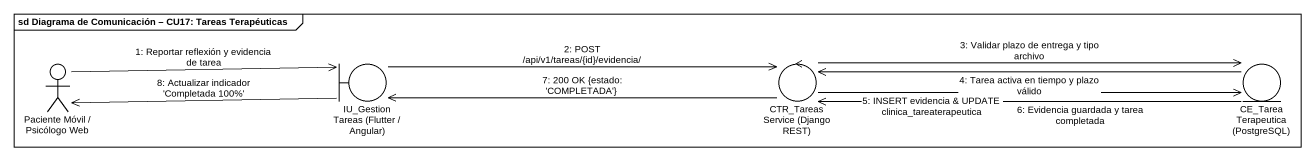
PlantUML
@startuml
mainframe sd Diagrama de Comunicación – CU17: Tareas Terapéuticas
actor "Paciente Móvil / Psicólogo Web" as Paciente_Móvil_Psicólogo_Web
boundary "IU_GestionTareas (Flutter / Angular)" as IU_GestionTareas_Flutter
control "CTR_TareasService (Django REST)" as CTR_TareasService_Django
entity "CE_TareaTerapeutica (PostgreSQL)" as CE_TareaTerapeutica
Paciente_Móvil_Psicólogo_Web -right-> IU_GestionTareas_Flutter : 1: Reportar reflexión y evidencia de tarea
IU_GestionTareas_Flutter -left-> Paciente_Móvil_Psicólogo_Web : 8: Actualizar indicador 'Completada 100%'
IU_GestionTareas_Flutter -right-> CTR_TareasService_Django : 2: POST /api/v1/tareas/{id}/evidencia/
CTR_TareasService_Django -left-> IU_GestionTareas_Flutter : 7: 200 OK {estado: 'COMPLETADA'}
CTR_TareasService_Django -right-> CE_TareaTerapeutica : 3: Validar plazo de entrega y tipo archivo
CTR_TareasService_Django -right-> CE_TareaTerapeutica : 5: INSERT evidencia & UPDATE clinica_tareaterapeutica
CE_TareaTerapeutica -left-> CTR_TareasService_Django : 4: Tarea activa en tiempo y plazo válido
CE_TareaTerapeutica -left-> CTR_TareasService_Django : 6: Evidencia guardada y tarea completada
@enduml
